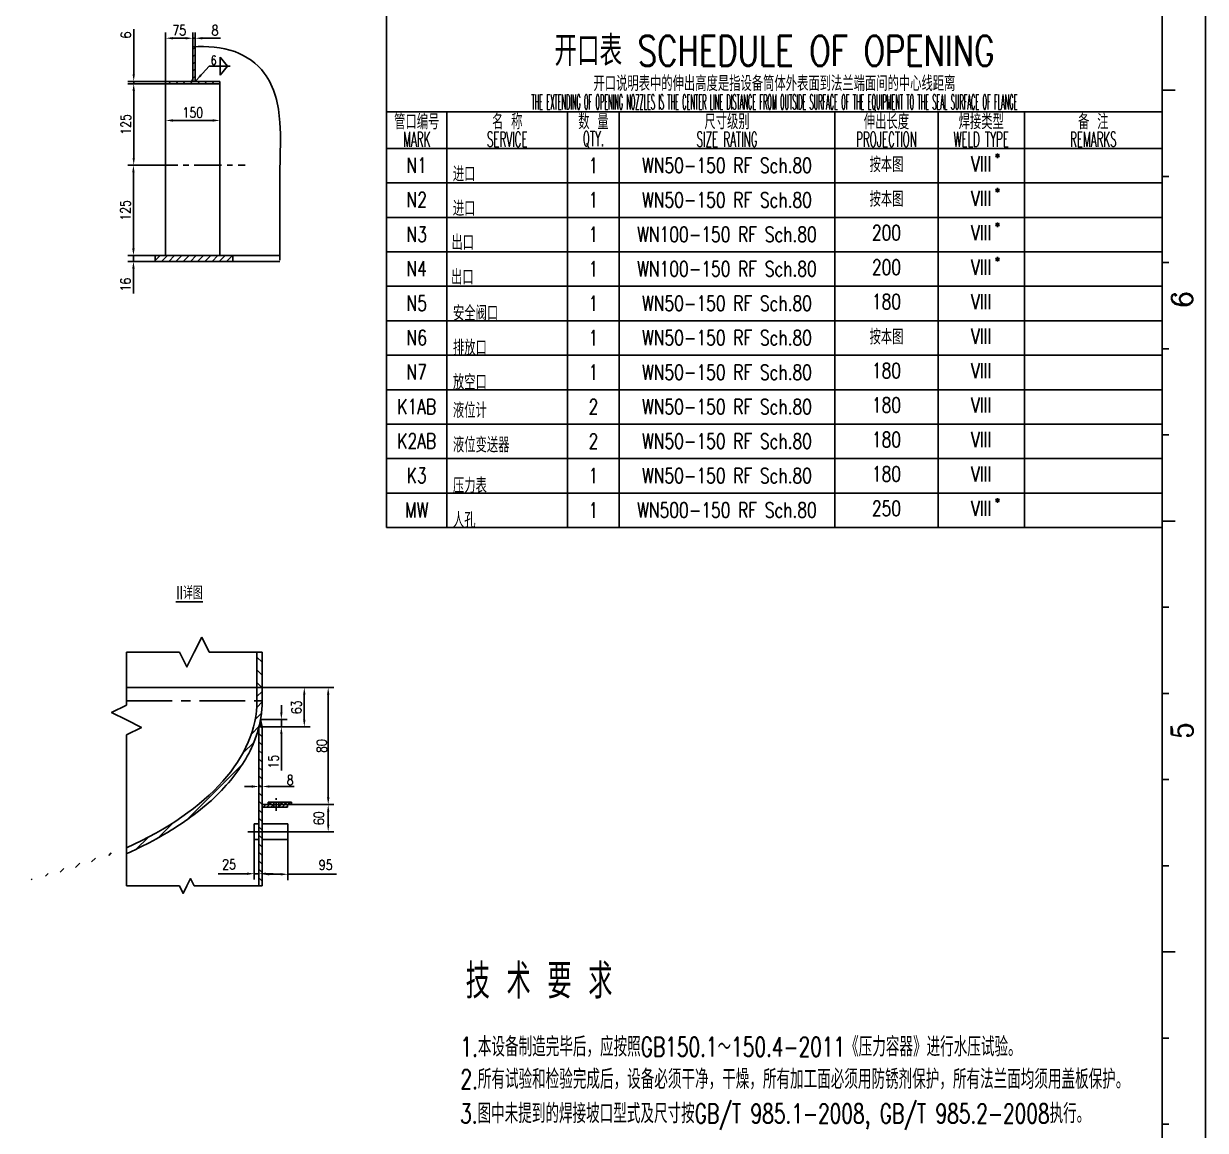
# Model space of a CAD drawing. Header units: millimetres. Extents: x 59416 to 141837, y 76647 to 89475.
# Drawn here: x 64213 to 68326, y 82614 to 86467 of the extents above; entities that cross this region are included whole.
import ezdxf
from ezdxf.enums import TextEntityAlignment as Align

# ---------------------------------------------------------------- set-up
doc = ezdxf.new("R2010")
doc.units = ezdxf.units.MM
doc.linetypes.add('CENTER', pattern=[50.8, 31.75, -6.35, 6.35, -6.35])
doc.linetypes.add('DASHED', pattern=[19.05, 12.7, -6.35])
for name, color, linetype in [('1轮廓实线层', 7, 'Continuous'), ('2细线层', 4, 'Continuous'), ('3中心线层', 1, 'CENTER'), ('4虚线层', 6, 'DASHED'), ('5剖面线层', 2, 'Continuous'), ('7标注层', 4, 'Continuous'), ('DATA', 4, 'Continuous'), ('图框层', 7, 'Continuous')]:
    doc.layers.add(name, color=color, linetype=linetype)
doc.styles.add('cooec', font='romans.shx', dxfattribs={"width": 0.75, "bigfont": 'hztxt.shx'})
doc.styles.add('JEREH', font='romans.shx', dxfattribs={"width": 0.7, "bigfont": 'hztxt.shx'})
doc.styles.add('ROMANC', font='romanc', dxfattribs={"width": 0.7, "height": 6})
doc.styles.add('TH_GBDIM', font='romans.shx', dxfattribs={"width": 0.8, "bigfont": 'gbcbig.shx'})
doc.dimstyles.new('TH_GBDIM', dxfattribs={"dimscale": 10, "dimtxt": 3.5, "dimasz": 2.5, "dimexe": 2, "dimexo": 0, "dimgap": 1.5, "dimtad": 1, "dimdec": 0, "dimzin": 0, "dimdsep": 46, "dimtxsty": 'TH_GBDIM', "dimcen": 2.5, "dimclrd": 130, "dimclre": 130, "dimclrt": 3, "dimadec": 0, "dimazin": 0, "dimtfac": 0.714286, "dimtdec": 0, "dimtmove": 0, "dimatfit": 3, "dimfxl": 1, "dimtzin": 0, "dimlwd": -1, "dimlwe": -1, "dimarcsym": 0})
pattern_1 = [(45, (48435.161, 85474.397), (-12.572359, 12.572359), [])]

# ---------------------------------------------------------------- blocks, each defined once
blk = doc.blocks.new('PC_PAPER_BLOCK')
at = {"layer": '2细线层'}
for p, q in [((360, 0), (360, -1.5)), ((380, 0), (380, -1.5)), ((400, 0), (400, -3)), ((420, 0), (420, -1.5)), ((440, 0), (440, -1.5)), ((460, 0), (460, -1.5)), ((480, 0), (480, -1.5)), ((500, 0), (500, -3)), ((520, 0), (520, -1.5)), ((540, 0), (540, -1.5)), ((560, 0), (560, -1.5)), ((580, 0), (580, -1.5)), ((600, 0), (600, -3)), ((-25, -10), (816, -10))]:
    blk.add_line(p, q, dxfattribs=at)
at = {"layer": '图框层'}
blk.add_line((0, 0), (806, 0), dxfattribs=at)
at = {"layer": '2细线层', "style": 'ROMANC', "width": 0.9}
for s, p in [('5', (449.48, -7.11)), ('6', (549.58, -7.11))]:
    blk.add_text(s, height=5, dxfattribs=at).set_placement(p)
blk = doc.blocks.new('*U223')
blk.add_line((0, 16.2), (0, 0))
blk = doc.blocks.new('*U224')
at = {"color": 0, "linetype": 'ByBlock', "lineweight": -2, "transparency": 16777216}
for p, rotation in [((23262.6, 7669.7), 59.99999999999997), ((23262.6, 7677.8), 120), ((23248.6, 7677.8), 240), ((23248.6, 7669.7), 299.9999999999999), ((23255.6, 7681.9), 180)]:
    blk.add_blockref('*U223', p, dxfattribs=dict(at, rotation=rotation))
blk.add_blockref('*U223', (23255.6, 7665.7), dxfattribs=at)
blk = doc.blocks.new('*U227')
blk.add_line((0, 16.2), (0, 0))
blk = doc.blocks.new('*U228')
at = {"color": 0, "linetype": 'ByBlock', "lineweight": -2, "transparency": 16777216}
for p, rotation in [((23262.6, 7669.7), 59.99999999999997), ((23262.6, 7677.8), 120), ((23248.6, 7677.8), 240), ((23248.6, 7669.7), 299.9999999999999), ((23255.6, 7681.9), 180)]:
    blk.add_blockref('*U227', p, dxfattribs=dict(at, rotation=rotation))
blk.add_blockref('*U227', (23255.6, 7665.7), dxfattribs=at)
blk = doc.blocks.new('*U229')
blk.add_line((0, 16.2), (0, 0))
blk = doc.blocks.new('*U230')
at = {"color": 0, "linetype": 'ByBlock', "lineweight": -2, "transparency": 16777216}
for p, rotation in [((23262.6, 7669.7), 59.99999999999997), ((23262.6, 7677.8), 120), ((23248.6, 7677.8), 240), ((23248.6, 7669.7), 299.9999999999999), ((23255.6, 7681.9), 180)]:
    blk.add_blockref('*U229', p, dxfattribs=dict(at, rotation=rotation))
blk.add_blockref('*U229', (23255.6, 7665.7), dxfattribs=at)
blk = doc.blocks.new('*U221')
blk.add_line((0, 16.2), (0, 0))
blk = doc.blocks.new('*U222')
at = {"color": 0, "linetype": 'ByBlock', "lineweight": -2, "transparency": 16777216}
for p, rotation in [((23262.6, 7669.7), 59.99999999999997), ((23262.6, 7677.8), 120), ((23248.6, 7677.8), 240), ((23248.6, 7669.7), 299.9999999999999), ((23255.6, 7681.9), 180)]:
    blk.add_blockref('*U221', p, dxfattribs=dict(at, rotation=rotation))
blk.add_blockref('*U221', (23255.6, 7665.7), dxfattribs=at)
blk = doc.blocks.new('*U709')
blk.add_line((0, 16.2), (0, 0))
blk = doc.blocks.new('*U710')
at = {"color": 0, "linetype": 'ByBlock', "lineweight": -2, "transparency": 16777216}
for p, rotation in [((23262.6, 7669.7), 59.99999999999997), ((23262.6, 7677.8), 120), ((23248.6, 7677.8), 240), ((23248.6, 7669.7), 299.9999999999999), ((23255.6, 7681.9), 180)]:
    blk.add_blockref('*U709', p, dxfattribs=dict(at, rotation=rotation))
blk.add_blockref('*U709', (23255.6, 7665.7), dxfattribs=at)
blk = doc.blocks.new('*D776')
at = {"layer": '1轮廓实线层', "color": 130, "transparency": 16777216}
for p, q in [((65164.9, 84155.5), (65209.6, 84155.5)), ((65189.6, 84043.6), (65189.6, 84130.5)), ((65043.1, 84018.6), (65209.6, 84018.6))]:
    blk.add_line(p, q, dxfattribs=at)
for points in [[(65185.4, 84130.5), (65193.7, 84130.5), (65189.6, 84155.5)], [(65185.4, 84043.6), (65193.7, 84043.6), (65189.6, 84018.6)]]:
    blk.add_solid(points, dxfattribs=at)
at = {"layer": 'Defpoints', "color": 0, "transparency": 16777216}
for p in [(65164.9, 84155.5), (65189.6, 84155.5), (65043.1, 84018.6)]:
    blk.add_point(p, dxfattribs=at)
at = {"layer": '1轮廓实线层', "color": 3, "transparency": 16777216, "insert": (65162.1, 84087), "char_height": 35, "attachment_point": 5, "rotation": 90, "style": 'TH_GBDIM'}
blk.add_mtext('63', dxfattribs=at)
blk = doc.blocks.new('*D792')
at = {"layer": '1轮廓实线层', "color": 130, "transparency": 16777216}
for p, q in [((65109.7, 84069.5), (65109.7, 84094.5)), ((65037.3, 84044.5), (65129.7, 84044.5)), ((65109.7, 84044.5), (65109.7, 84018.6)), ((65043.1, 84018.6), (65129.7, 84018.6)), ((65109.7, 83993.6), (65109.7, 83866.9))]:
    blk.add_line(p, q, dxfattribs=at)
for points in [[(65105.5, 84069.5), (65113.8, 84069.5), (65109.7, 84044.5)], [(65105.5, 83993.6), (65113.8, 83993.6), (65109.7, 84018.6)]]:
    blk.add_solid(points, dxfattribs=at)
at = {"layer": 'Defpoints', "color": 0, "transparency": 16777216}
for p in [(65037.3, 84044.5), (65043.1, 84018.6), (65109.7, 84018.6)]:
    blk.add_point(p, dxfattribs=at)
at = {"layer": '1轮廓实线层', "color": 3, "transparency": 16777216, "insert": (65082.2, 83897.6), "char_height": 35, "attachment_point": 5, "rotation": 90, "style": 'TH_GBDIM'}
blk.add_mtext('15', dxfattribs=at)
blk = doc.blocks.new('*D793')
at = {"layer": '7标注层', "color": 130, "transparency": 16777216}
for p, q in [((65006.7, 83810.9), (64981.7, 83810.9)), ((65031.7, 83826.4), (65031.7, 83790.9)), ((65031.7, 83810.9), (65043.1, 83810.9)), ((65043.1, 83826.4), (65043.1, 83790.9)), ((65068.1, 83810.9), (65154.5, 83810.9))]:
    blk.add_line(p, q, dxfattribs=at)
for points in [[(65006.7, 83815), (65006.7, 83806.7), (65031.7, 83810.9)], [(65068.1, 83815), (65068.1, 83806.7), (65043.1, 83810.9)]]:
    blk.add_solid(points, dxfattribs=at)
at = {"layer": 'Defpoints', "color": 0, "transparency": 16777216}
for p in [(65031.7, 83826.4), (65031.7, 83810.9), (65043.1, 83826.4)]:
    blk.add_point(p, dxfattribs=at)
at = {"layer": '7标注层', "color": 3, "transparency": 16777216, "insert": (65140.2, 83833.4), "char_height": 35, "attachment_point": 5, "style": 'TH_GBDIM'}
blk.add_mtext('8', dxfattribs=at)
blk = doc.blocks.new('*D777')
at = {"layer": '7标注层', "color": 130, "transparency": 16777216}
for p, q in [((65043.1, 84155.5), (65292.7, 84155.5)), ((65272.7, 84130.5), (65272.7, 83772.7)), ((65145.5, 83747.7), (65292.7, 83747.7))]:
    blk.add_line(p, q, dxfattribs=at)
for points in [[(65268.6, 84130.5), (65276.9, 84130.5), (65272.7, 84155.5)], [(65268.6, 83772.7), (65276.9, 83772.7), (65272.7, 83747.7)]]:
    blk.add_solid(points, dxfattribs=at)
at = {"layer": 'Defpoints', "color": 0, "transparency": 16777216}
for p in [(65043.1, 84155.5), (65145.5, 83747.7), (65272.7, 83747.7)]:
    blk.add_point(p, dxfattribs=at)
at = {"layer": '7标注层', "color": 3, "transparency": 16777216, "insert": (65250.2, 83951.6), "char_height": 35, "attachment_point": 5, "rotation": 90, "style": 'TH_GBDIM'}
blk.add_mtext('80', dxfattribs=at)
blk = doc.blocks.new('*D794')
at = {"color": 130, "transparency": 16777216}
for p, q in [((65158.1, 83747.7), (65292.7, 83747.7)), ((65272.7, 83678.3), (65272.7, 83722.7)), ((65132.4, 83653.3), (65292.7, 83653.3))]:
    blk.add_line(p, q, dxfattribs=at)
for points in [[(65268.6, 83722.7), (65276.9, 83722.7), (65272.7, 83747.7)], [(65268.6, 83678.3), (65276.9, 83678.3), (65272.7, 83653.3)]]:
    blk.add_solid(points, dxfattribs=at)
at = {"layer": 'Defpoints', "color": 0, "transparency": 16777216}
for p in [(65158.1, 83747.7), (65272.7, 83747.7), (65132.4, 83653.3)]:
    blk.add_point(p, dxfattribs=at)
at = {"color": 3, "transparency": 16777216, "insert": (65240.2, 83700.5), "char_height": 35, "attachment_point": 5, "rotation": 90, "style": 'TH_GBDIM'}
blk.add_mtext('60', dxfattribs=at)
blk = doc.blocks.new('*D795')
at = {"color": 130, "transparency": 16777216}
for p, q in [((65015.3, 83625.8), (65015.3, 83487.2)), ((65031.7, 83625.8), (65031.7, 83487.2)), ((64990.3, 83507.2), (64889.9, 83507.2)), ((65031.7, 83507.2), (65015.3, 83507.2)), ((65056.7, 83507.2), (65081.7, 83507.2))]:
    blk.add_line(p, q, dxfattribs=at)
for points in [[(64990.3, 83511.4), (64990.3, 83503), (65015.3, 83507.2)], [(65056.7, 83511.4), (65056.7, 83503), (65031.7, 83507.2)]]:
    blk.add_solid(points, dxfattribs=at)
at = {"layer": 'Defpoints', "color": 0, "transparency": 16777216}
for p in [(65015.3, 83625.8), (65031.7, 83625.8), (65015.3, 83507.2)]:
    blk.add_point(p, dxfattribs=at)
at = {"color": 3, "transparency": 16777216, "insert": (64927.6, 83539.7), "char_height": 35, "attachment_point": 5, "style": 'TH_GBDIM'}
blk.add_mtext('25', dxfattribs=at)
blk = doc.blocks.new('*D796')
at = {"color": 130, "transparency": 16777216}
for p, q in [((65043.1, 83625.8), (65043.1, 83485.3)), ((65132.4, 83625.8), (65132.4, 83485.3)), ((65068.1, 83505.3), (65107.4, 83505.3)), ((65132.4, 83505.3), (65301.6, 83505.3))]:
    blk.add_line(p, q, dxfattribs=at)
for points in [[(65068.1, 83509.5), (65068.1, 83501.1), (65043.1, 83505.3)], [(65107.4, 83509.5), (65107.4, 83501.1), (65132.4, 83505.3)]]:
    blk.add_solid(points, dxfattribs=at)
at = {"layer": 'Defpoints', "color": 0, "transparency": 16777216}
for p in [(65043.1, 83625.8), (65132.4, 83625.8), (65043.1, 83505.3)]:
    blk.add_point(p, dxfattribs=at)
at = {"color": 3, "transparency": 16777216, "insert": (65263.9, 83537.8), "char_height": 35, "attachment_point": 5, "style": 'TH_GBDIM'}
blk.add_mtext('95', dxfattribs=at)
blk = doc.blocks.new('*D821')
at = {"layer": '1轮廓实线层', "color": 130, "transparency": 16777216}
for p, q in [((64706.9, 86266), (64706.9, 86436.2)), ((64801.4, 86386.7), (64801.4, 86436.2)), ((64731.9, 86416.2), (64776.4, 86416.2))]:
    blk.add_line(p, q, dxfattribs=at)
for points in [[(64731.9, 86420.3), (64731.9, 86412), (64706.9, 86416.2)], [(64776.4, 86420.3), (64776.4, 86412), (64801.4, 86416.2)]]:
    blk.add_solid(points, dxfattribs=at)
at = {"layer": 'Defpoints', "color": 0, "transparency": 16777216}
for p in [(64801.4, 86416.2), (64801.4, 86386.7), (64706.9, 86266)]:
    blk.add_point(p, dxfattribs=at)
at = {"layer": '1轮廓实线层', "color": 3, "transparency": 16777216, "insert": (64754.1, 86443.7), "char_height": 35, "attachment_point": 5, "style": 'TH_GBDIM'}
blk.add_mtext('75{}{}', dxfattribs=at)
blk = doc.blocks.new('*D822')
at = {"layer": '1轮廓实线层', "color": 130, "transparency": 16777216}
for p, q in [((64706.9, 86257.9), (64706.9, 86109.9)), ((64895.9, 86257.9), (64895.9, 86109.9)), ((64731.9, 86129.9), (64870.9, 86129.9))]:
    blk.add_line(p, q, dxfattribs=at)
for points in [[(64731.9, 86134.1), (64731.9, 86125.7), (64706.9, 86129.9)], [(64870.9, 86134.1), (64870.9, 86125.7), (64895.9, 86129.9)]]:
    blk.add_solid(points, dxfattribs=at)
at = {"layer": 'Defpoints', "color": 0, "transparency": 16777216}
for p in [(64706.9, 86257.9), (64895.9, 86257.9), (64895.9, 86129.9)]:
    blk.add_point(p, dxfattribs=at)
at = {"layer": '1轮廓实线层', "color": 3, "transparency": 16777216, "insert": (64801.4, 86157.4), "char_height": 35, "attachment_point": 5, "style": 'TH_GBDIM'}
blk.add_mtext('150', dxfattribs=at)
blk = doc.blocks.new('*D816')
at = {"layer": '1轮廓实线层', "color": 130, "transparency": 16777216}
for p, q in [((64801.4, 86386.7), (64801.4, 86436.2)), ((64809.4, 86386.9), (64809.4, 86436.2)), ((64776.4, 86416.2), (64751.4, 86416.2)), ((64801.4, 86416.2), (64809.4, 86416.2)), ((64834.4, 86416.2), (64898.1, 86416.2))]:
    blk.add_line(p, q, dxfattribs=at)
for points in [[(64776.4, 86420.3), (64776.4, 86412), (64801.4, 86416.2)], [(64834.4, 86420.3), (64834.4, 86412), (64809.4, 86416.2)]]:
    blk.add_solid(points, dxfattribs=at)
at = {"layer": 'Defpoints', "color": 0, "transparency": 16777216}
for p in [(64801.4, 86386.7), (64809.4, 86416.2), (64809.4, 86386.9)]:
    blk.add_point(p, dxfattribs=at)
at = {"layer": '1轮廓实线层', "color": 3, "transparency": 16777216, "insert": (64878.8, 86443.7), "char_height": 35, "attachment_point": 5, "style": 'TH_GBDIM'}
blk.add_mtext('8', dxfattribs=at)
blk = doc.blocks.new('*D817')
at = {"layer": '1轮廓实线层', "color": 130, "transparency": 16777216}
for p, q in [((64594.7, 85684.4), (64594.7, 85709.4)), ((64670.3, 85659.4), (64574.7, 85659.4)), ((64594.7, 85659.4), (64594.7, 85639.2)), ((64670.3, 85639.2), (64574.7, 85639.2)), ((64594.7, 85614.2), (64594.7, 85527.9))]:
    blk.add_line(p, q, dxfattribs=at)
for points in [[(64590.6, 85684.4), (64598.9, 85684.4), (64594.7, 85659.4)], [(64590.6, 85614.2), (64598.9, 85614.2), (64594.7, 85639.2)]]:
    blk.add_solid(points, dxfattribs=at)
at = {"layer": 'Defpoints', "color": 0, "transparency": 16777216}
for p in [(64670.3, 85659.4), (64594.7, 85639.2), (64670.3, 85639.2)]:
    blk.add_point(p, dxfattribs=at)
at = {"layer": '1轮廓实线层', "color": 3, "transparency": 16777216, "insert": (64567.2, 85558.6), "char_height": 35, "attachment_point": 5, "rotation": 90, "style": 'TH_GBDIM'}
blk.add_mtext('16', dxfattribs=at)
blk = doc.blocks.new('*D818')
at = {"layer": '1轮廓实线层', "color": 130, "transparency": 16777216}
for p, q in [((64654.1, 85974.4), (64574.7, 85974.4)), ((64594.7, 85949.4), (64594.7, 85684.4)), ((64670.3, 85659.4), (64574.7, 85659.4))]:
    blk.add_line(p, q, dxfattribs=at)
for points in [[(64590.6, 85949.4), (64598.9, 85949.4), (64594.7, 85974.4)], [(64590.6, 85684.4), (64598.9, 85684.4), (64594.7, 85659.4)]]:
    blk.add_solid(points, dxfattribs=at)
at = {"layer": 'Defpoints', "color": 0, "transparency": 16777216}
for p in [(64654.1, 85974.4), (64594.7, 85659.4), (64670.3, 85659.4)]:
    blk.add_point(p, dxfattribs=at)
at = {"layer": '1轮廓实线层', "color": 3, "transparency": 16777216, "insert": (64567.2, 85816.9), "char_height": 35, "attachment_point": 5, "rotation": 90, "style": 'TH_GBDIM'}
blk.add_mtext('125', dxfattribs=at)
blk = doc.blocks.new('*D823')
at = {"layer": '1轮廓实线层', "color": 130, "transparency": 16777216}
for p, q in [((64706.9, 86257.9), (64575.7, 86257.9)), ((64595.7, 86232.9), (64595.7, 85999.4)), ((64654.1, 85974.4), (64575.7, 85974.4))]:
    blk.add_line(p, q, dxfattribs=at)
for points in [[(64591.6, 86232.9), (64599.9, 86232.9), (64595.7, 86257.9)], [(64591.6, 85999.4), (64599.9, 85999.4), (64595.7, 85974.4)]]:
    blk.add_solid(points, dxfattribs=at)
at = {"layer": 'Defpoints', "color": 0, "transparency": 16777216}
for p in [(64706.9, 86257.9), (64595.7, 85974.4), (64654.1, 85974.4)]:
    blk.add_point(p, dxfattribs=at)
at = {"layer": '1轮廓实线层', "color": 3, "transparency": 16777216, "insert": (64568.2, 86116.2), "char_height": 35, "attachment_point": 5, "rotation": 90, "style": 'TH_GBDIM'}
blk.add_mtext('125', dxfattribs=at)
blk = doc.blocks.new('*D824')
at = {"layer": '1轮廓实线层', "color": 130, "transparency": 16777216}
for p, q in [((64595.7, 86291), (64595.7, 86448)), ((64706.9, 86266), (64575.7, 86266)), ((64595.7, 86257.9), (64595.7, 86266)), ((64706.9, 86257.9), (64575.7, 86257.9)), ((64595.7, 86232.9), (64595.7, 86207.9))]:
    blk.add_line(p, q, dxfattribs=at)
for points in [[(64591.6, 86291), (64599.9, 86291), (64595.7, 86266)], [(64591.6, 86232.9), (64599.9, 86232.9), (64595.7, 86257.9)]]:
    blk.add_solid(points, dxfattribs=at)
at = {"layer": 'Defpoints', "color": 0, "transparency": 16777216}
for p in [(64706.9, 86266), (64595.7, 86257.9), (64706.9, 86257.9)]:
    blk.add_point(p, dxfattribs=at)
at = {"layer": '1轮廓实线层', "color": 3, "transparency": 16777216, "insert": (64568.2, 86427.3), "char_height": 35, "attachment_point": 5, "rotation": 90, "style": 'TH_GBDIM'}
blk.add_mtext('{6}{}{}', dxfattribs=at)

msp = doc.modelspace()

# ---------------------------------------------------------------- hatches: boundary and pattern name
at = {"layer": '5剖面线层'}
h = msp.add_hatch(dxfattribs=at)
h.set_pattern_fill('ANSI31', color=256, scale=5.6, style=0)
h.set_pattern_definition(pattern_1)
edge = h.paths.add_edge_path()
edge.add_spline(control_points=[(64809.4, 86386.9), (64806.7, 86386.9), (64804.1, 86386.8), (64801.4, 86386.7)], knot_values=[34.19326, 34.19326, 34.19326, 34.19326, 42.03018, 42.03018, 42.03018, 42.03018], degree=3, periodic=0)
edge.add_line((64801.4, 86386.7), (64801.4, 86266))
edge.add_line((64801.4, 86266), (64809.4, 86266))
edge.add_line((64809.4, 86266), (64809.4, 86386.9))
h = msp.add_hatch(dxfattribs=at)
h.set_pattern_fill('ANSI31', color=256, scale=5.6, angle=90, style=0)
h.set_pattern_definition([(135, (48435.161, 85474.397), (-12.572359, -12.572359), [])])
h.paths.add_polyline_path([(64895.9, 86266), (64706.9, 86266), (64706.9, 86257.9), (64895.9, 86257.9)])
h = msp.add_hatch(dxfattribs=at)
h.set_pattern_fill('ANSI31', color=256, scale=0.07, style=0)
h.set_pattern_definition([(45, (59569.48166, 85474.39743), (-0.157154482, 0.157154482), [])])
h.paths.add_polyline_path([(64801.4, 86273), (64794.4, 86266), (64801.4, 86266)])
h.paths.add_polyline_path([(64809.4, 86273), (64809.4, 86266), (64816.4, 86266)])
h = msp.add_hatch(dxfattribs=at)
h.set_pattern_fill('ANSI31', color=256, scale=5.6, style=0)
h.set_pattern_definition(pattern_1)
h.paths.add_polyline_path([(64670.3, 85659.4), (64670.3, 85639.2), (64941.2, 85639.2), (64941.2, 85659.4), (64801.4, 85659.4)])
h = msp.add_hatch(dxfattribs=at)
h.set_pattern_fill('ANSI31', color=256, scale=9.874286, angle=90, style=0)
h.set_pattern_definition([(135, (59529.016, 83328.53), (-22.1684, -22.1684), [])])
h.paths.add_polyline_path([(65024.7, 84279.1), (65043.1, 84279.1), (65043.1, 84155.5), (65024.7, 84155.5)])
h = msp.add_hatch(dxfattribs=at)
h.set_pattern_fill('ANSI31', color=256, scale=8.228571, style=0)
h.set_pattern_definition([(45, (49977.54, 83227.458), (-18.47367, 18.47367), [])])
edge = h.paths.add_edge_path()
edge.add_ellipse((63642.3, 84109.4), major_axis=(1382.4, 0), ratio=0.5, start_angle=312.1919, end_angle=360)
edge.add_line((65024.7, 84109.4), (65043.1, 84109.4))
edge.add_spline(control_points=[(65043.1, 84109.4), (65043.1, 84092), (65041.9, 84074.7), (65038.8, 84053.1), (65038.1, 84048.8), (65037.3, 84044.5)], knot_values=[0, 0, 0, 0, 0.071481, 0.071481, 0.089257, 0.089257, 0.089257, 0.089257], degree=3, periodic=0)
edge.add_spline(control_points=[(65037.3, 84044.5), (65035.8, 84035.9), (65033.9, 84027.2), (65031.7, 84018.6)], knot_values=[0.089257, 0.089257, 0.089257, 0.089257, 0.125213, 0.125213, 0.125213, 0.125213], degree=3, periodic=0)
edge.add_spline(control_points=[(65031.7, 84018.6), (65030.6, 84014.3), (65029.5, 84010.1), (65023.4, 83988.7), (65017.2, 83971.7), (64998.7, 83929.1), (64984.6, 83903.7), (64951.2, 83854), (64931.8, 83829.7), (64888, 83782.5), (64863.6, 83759.6), (64810.1, 83715.3), (64780.9, 83694), (64718.3, 83653.1), (64684.8, 83633.5), (64624, 83601.8), (64597.8, 83589.2), (64570.7, 83577.1)], knot_values=[0.125213, 0.125213, 0.125213, 0.125213, 0.142962, 0.142962, 0.214444, 0.214444, 0.324299, 0.324299, 0.434155, 0.434155, 0.544011, 0.544011, 0.653867, 0.653867, 0.763723, 0.763723, 0.841723, 0.841723, 0.841723, 0.841723], degree=3, periodic=0)
edge.add_line((64570.7, 83577.1), (64570.7, 83597.3))
h.paths.add_polyline_path([(65024.7, 84155.5), (65043.1, 84155.5), (65043.1, 84109.4), (65024.7, 84109.4)])
h = msp.add_hatch(dxfattribs=at)
h.set_pattern_fill('ANSI31', color=256, scale=0.082286, style=0)
h.set_pattern_definition([(45, (62976.80665, 83098.93762), (-0.184736697, 0.184736697), [])])
edge = h.paths.add_edge_path()
edge.add_spline(control_points=[(65031.7, 84018.6), (65033.9, 84027.2), (65035.8, 84035.9), (65037.3, 84044.5)], knot_values=[0.089257, 0.089257, 0.089257, 0.089257, 0.125213, 0.125213, 0.125213, 0.125213], degree=3, periodic=0)
edge.add_line((65037.3, 84044.5), (65043.1, 84018.6))
edge.add_line((65043.1, 84018.6), (65031.7, 84018.6))
h = msp.add_hatch(dxfattribs=at)
h.set_pattern_fill('ANSI31', color=256, scale=6.582857, angle=90, style=0)
h.set_pattern_definition([(135, (50071.418, 74245.613), (-14.778936, -14.778936), [])])
h.paths.add_polyline_path([(65043.1, 83464.6), (65031.7, 83464.6), (65031.7, 84018.6), (65043.1, 84018.6)])
h = msp.add_hatch(dxfattribs=at)
h.set_pattern_fill('ANSI31', color=256, scale=2.962286, angle=90, style=0)
h.set_pattern_definition([(135, (38848.779, 62263.133), (-6.650521, -6.650521), [])])
h.paths.add_polyline_path([(65145.5, 83756.6), (65145.5, 83747.7), (65100.8, 83747.7), (65100.8, 83756.6)])
h.paths.add_polyline_path([(65063.8, 83747.7), (65063.8, 83756.6), (65083.1, 83756.6), (65083.1, 83747.7)])
h = msp.add_hatch(dxfattribs=at)
h.set_pattern_fill('ANSI31', color=256, scale=2.962286, style=0)
h.set_pattern_definition([(45, (38848.779, 62263.133), (-6.650521, 6.650521), [])])
h.paths.add_polyline_path([(65130.5, 83747.7), (65130.5, 83738.8), (65100.8, 83738.8), (65100.8, 83747.7)])
h.paths.add_polyline_path([(65043.1, 83738.8), (65043.1, 83747.7), (65083.1, 83747.7), (65083.1, 83738.8)])

# ---------------------------------------------------------------- linework, layer by layer
for p, q in [((68176, 84952.5), (68176, 89325)), ((65015.3, 83680.7), (65031.7, 83680.7)), ((65015.3, 83680.7), (65015.3, 83625.8)), ((65043.1, 83680.7), (65132.4, 83680.7)), ((65132.4, 83680.7), (65132.4, 83625.8)), ((65015.3, 83625.8), (65031.7, 83625.8)), ((65043.1, 83625.8), (65132.4, 83625.8))]:
    msp.add_line(p, q)
at = {"layer": '1轮廓实线层'}
for p, q in [((64801.4, 86266), (64801.4, 86386.7)), ((64809.4, 86266), (64809.4, 86386.9)), ((64895.9, 86266), (64706.9, 86266)), ((64706.9, 86266), (64706.9, 85659.4)), ((64794.4, 86266), (64801.4, 86273)), ((64809.4, 86273), (64816.4, 86266)), ((64895.9, 86266), (64895.9, 85659.4)), ((64895.9, 86257.9), (64706.9, 86257.9)), ((65476, 86160), (68176, 86160)), ((65104.4, 85659.4), (64670.3, 85659.4)), ((64670.3, 85659.4), (64670.3, 85639.2)), ((64941.2, 85659.4), (64941.2, 85639.2)), ((65104.4, 85639.2), (64670.3, 85639.2)), ((65024.7, 84279.1), (65024.7, 84155.5)), ((65043.1, 84279.1), (65043.1, 84155.5)), ((64570.7, 84155.5), (65043.1, 84155.5)), ((65024.7, 84155.5), (65024.7, 84109.4)), ((65043.1, 84155.5), (65043.1, 84109.4)), ((65043.1, 84018.6), (65037.3, 84044.7)), ((65031.7, 84018.6), (65043.1, 84018.6)), ((65031.7, 84018.6), (65031.7, 83464.6)), ((65043.1, 84018.6), (65043.1, 83464.6)), ((65063.8, 83747.7), (65063.8, 83756.6)), ((65063.8, 83756.6), (65145.5, 83756.6)), ((65083.1, 83738.8), (65083.1, 83756.6)), ((65100.8, 83738.8), (65100.8, 83756.6)), ((65145.5, 83756.6), (65145.5, 83747.7)), ((65043.1, 83747.7), (65145.5, 83747.7)), ((65043.1, 83738.8), (65130.5, 83738.8)), ((65130.5, 83747.7), (65130.5, 83738.8))]:
    msp.add_line(p, q, dxfattribs=at)
at = {"layer": '1轮廓实线层', "extrusion": (0, 0, -1)}
msp.add_ellipse((63642.3, 84109.4), major_axis=(1382.4, 0), ratio=0.5, start_param=0, end_param=0.834409, dxfattribs=at)
at = {"layer": '1轮廓实线层'}
msp.add_open_spline([(65043.1, 84109.4), (65043.1, 84092), (65041.9, 84074.7), (65036.9, 84040.1), (65033.2, 84022.9), (65023.4, 83988.7), (65017.2, 83971.7), (64998.7, 83929.1), (64984.6, 83903.7), (64951.2, 83854), (64931.8, 83829.7), (64888, 83782.5), (64863.6, 83759.6), (64810.1, 83715.3), (64780.9, 83694), (64718.3, 83653.1), (64684.8, 83633.5), (64624, 83601.8), (64597.8, 83589.2), (64570.7, 83577.1)], degree=3, knots=[0, 0, 0, 0, 0.0714812, 0.0714812, 0.1429624, 0.1429624, 0.2144436, 0.2144436, 0.3242995, 0.3242995, 0.4341554, 0.4341554, 0.5440113, 0.5440113, 0.6538672, 0.6538672, 0.7637231, 0.7637231, 0.8417233, 0.8417233, 0.8417233, 0.8417233], dxfattribs=at)
at = {"layer": '3中心线层', "ltscale": 3}
msp.add_line((64654.1, 85974.4), (64984.2, 85974.4), dxfattribs=at)
at = {"layer": '3中心线层', "ltscale": 5}
for p, q in [((64570.7, 84109.4), (65043.1, 84109.4)), ((64992.6, 83653.3), (65132.4, 83653.3))]:
    msp.add_line(p, q, dxfattribs=at)
at = {"layer": '3中心线层'}
msp.add_line((65092, 83726.7), (65092, 83770.6), dxfattribs=at)
at = {"layer": '5剖面线层', "color": 7, "lineweight": 0}
msp.add_line((64801.4, 85659.4), (65104.4, 85659.4), dxfattribs=at)
at = {"layer": '7标注层'}
for p, q in [((65476, 86032.5), (65476, 89325)), ((64896.6, 86350.6), (64896.6, 86287.8)), ((64921.7, 86319.1), (64896.6, 86350.6)), ((64896.6, 86350.6), (64896.6, 86287.8)), ((64858.4, 86318.8), (64930.9, 86318.8)), ((64896.6, 86287.8), (64921.7, 86319.1)), ((65686, 84712.5), (65686, 86160)), ((66106, 86032.5), (66106, 86160)), ((66286, 86032.5), (66286, 86160)), ((67036, 86032.5), (67036, 86160)), ((67396, 86032.5), (67396, 86160)), ((67696, 86032.5), (67696, 86160)), ((65476, 86032.5), (68176, 86032.5)), ((65476, 86032.5), (68176, 86032.5)), ((65476, 86032.5), (65476, 84712.5)), ((66106, 86032.5), (66106, 84712.5)), ((66106, 86032.5), (66106, 85312.5)), ((66286, 86032.5), (66286, 84712.5)), ((66286, 86032.5), (66286, 85312.5)), ((67036, 86032.5), (67036, 84712.5)), ((67036, 86032.5), (67036, 85312.5)), ((67396, 86032.5), (67396, 84712.5)), ((67396, 86032.5), (67396, 85312.5)), ((67696, 86032.5), (67696, 85312.5)), ((67696, 86032.5), (67696, 84712.5)), ((65476, 85912.5), (68176, 85912.5)), ((65476, 85792.5), (68176, 85792.5)), ((65476, 85672.5), (68176, 85672.5)), ((65476, 85552.5), (68176, 85552.5)), ((65476, 85432.5), (68176, 85432.5)), ((65476, 85312.5), (68176, 85312.5)), ((65476, 85192.5), (65476, 85072.5)), ((65476, 85192.5), (68176, 85192.5)), ((65476, 85072.5), (68176, 85072.5)), ((65476, 84952.5), (68176, 84952.5)), ((65476, 84832.5), (68176, 84832.5)), ((65476, 84712.5), (68176, 84712.5)), ((64832.5, 84330.9), (64858.4, 84279.1)), ((64754.8, 84279.1), (64570.7, 84279.1)), ((64570.7, 84279.1), (64570.7, 84094.4)), ((65043.1, 84279.1), (64858.4, 84279.1)), ((64570.7, 83990.8), (64570.7, 83464.6)), ((64754.8, 83464.6), (64570.7, 83464.6)), ((65043.1, 83464.6), (64806.6, 83464.6))]:
    msp.add_line(p, q, dxfattribs=at)
for points in [[(64832.5, 84330.9), (64806.6, 84279.1), (64780.7, 84227.2), (64754.8, 84279.1)], [(64570.7, 84094.4), (64518.9, 84068.5), (64570.7, 84042.6), (64622.5, 84016.7), (64570.7, 83990.8)], [(64806.6, 83464.6), (64793.6, 83490.5), (64780.7, 83464.6), (64767.7, 83438.7), (64754.8, 83464.6)]]:
    msp.add_lwpolyline(points, dxfattribs=at)
for points, knots in [([(64801.4, 86386.7), (64851.7, 86388.2), (64944, 86385.3), (65077.4, 86291.5), (65111.6, 86128.9), (65102.4, 85960), (65104.7, 85818.7), (65104.4, 85711.7), (65104.4, 85662.5), (65104.4, 85643.3)], [27.354608, 27.354608, 27.354608, 27.354608, 144.649741, 245.356214, 388.163697, 513.994158, 652.222075, 723.277597, 769.143089, 769.143089, 769.143089, 769.143089]), ([(64801.4, 86386.7), (64851.7, 86388.2), (64944, 86385.3), (65077.4, 86291.5), (65111.6, 86128.9), (65102.4, 85960), (65104.7, 85818.7), (65104.4, 85717), (65104.4, 85673.3), (65104.4, 85659.4)], [34.19326, 34.19326, 34.19326, 34.19326, 180.812176, 306.695268, 485.204622, 642.492698, 815.277593, 904.096996, 945.430256, 945.430256, 945.430256, 945.430256])]:
    msp.add_open_spline(points, degree=3, knots=knots, dxfattribs=at)
msp.add_open_spline([(65104.4, 85659.4), (65104.4, 85654), (65104.4, 85648.7), (65104.4, 85643.3)], degree=3, dxfattribs=at)

# ---------------------------------------------------------------- block references
for name, p in [('*U230', (44346.4, 78333.1)), ('*U228', (44346.4, 78213.1)), ('*U224', (44346.4, 78093.1)), ('*U222', (44346.4, 77973.1)), ('*U710', (44346.4, 77133.1))]:
    msp.add_blockref(name, p)
at = {"layer": '图框层', "xscale": 15, "yscale": 15, "zscale": 15, "rotation": 90}
msp.add_blockref('PC_PAPER_BLOCK', (68176, 77235), dxfattribs=at)

# ---------------------------------------------------------------- texts
at = {"layer": '4虚线层', "style": 'TH_GBDIM', "width": 0.75}
for p in [(67546, 85979), (67546, 85859), (67546, 85739), (67546, 85619), (67546, 85499), (67546, 85379), (67546, 85259), (67546, 85139), (67546, 85019), (67546, 84899), (67546, 84779)]:
    msp.add_text('VIII', height=52.5, dxfattribs=at).set_placement(p, align=Align.MIDDLE)
at = {"layer": '7标注层', "style": 'cooec'}
for s, height, width, p in [('开口表 SCHEDULE OF OPENING', 105, 0.75, (66826, 86377.5)), ('开口说明表中的伸出高度是指设备筒体外表面到法兰端面间的中心线距离', 52.5, 0.75, (66826, 86261.3)), ('THE EXTENDING OF OPENING NOZZLES IS THE CENTER LINE DISTANCE FROM OUTSIDE SURFACE OF THE EQUIPMENT TO THE SEAL SURFACE OF FLANGE', 52.5, 0.3, (66826, 86191.9)), ('管口编号', 52.5, 0.75, (65581, 86128.1)), ('名 称', 52.5, 0.75, (65896, 86128.1)), ('数 量', 52.5, 0.75, (66196, 86128.1)), ('尺寸级别', 52.5, 0.75, (66661, 86128.1)), ('伸出长度', 52.5, 0.75, (67216, 86128.1)), ('焊接类型', 52.5, 0.75, (67546, 86128.1)), ('备 注', 52.5, 0.75, (67936, 86128.1)), ('MARK', 52.5, 0.5, (65581, 86064.4)), ('SERVICE', 52.5, 0.5, (65896, 86064.4)), ('QTY.', 52.5, 0.5, (66196, 86064.4)), ('SIZE RATING', 52.5, 0.5, (66661, 86064.4)), ('PROJECTION', 52.5, 0.5, (67216, 86064.4)), ('WELD TYPE', 52.5, 0.5, (67546, 86064.4)), ('REMARKS', 52.5, 0.5, (67936, 86064.4)), ('N1', 52.5, 0.75, (65581, 85973.7)), ('1', 52.5, 0.75, (66196, 85973)), ('WN50-150 RF Sch.80', 52.5, 0.75, (66661, 85973.3)), ('按本图', 52.5, 0.75, (67216, 85979)), ('N2', 52.5, 0.75, (65581, 85853.7)), ('1', 52.5, 0.75, (66196, 85853)), ('WN50-150 RF Sch.80', 52.5, 0.75, (66661, 85853.3)), ('按本图', 52.5, 0.75, (67216, 85859)), ('N3', 52.5, 0.75, (65581, 85733.7)), ('1', 52.5, 0.75, (66196, 85733)), ('WN100-150 RF Sch.80', 52.5, 0.75, (66661, 85733.3)), ('200', 52.5, 0.75, (67216, 85739)), ('200', 52.5, 0.75, (67216, 85619)), ('N4', 52.5, 0.75, (65581, 85613.7)), ('1', 52.5, 0.75, (66196, 85613)), ('WN100-150 RF Sch.80', 52.5, 0.75, (66661, 85613.3)), ('N5', 52.5, 0.75, (65581, 85493.7)), ('180', 52.5, 0.75, (67216, 85499)), ('1', 52.5, 0.75, (66196, 85493)), ('WN50-150 RF Sch.80', 52.5, 0.75, (66661, 85493.3)), ('N6', 52.5, 0.75, (65581, 85373.7)), ('1', 52.5, 0.75, (66196, 85373)), ('WN50-150 RF Sch.80', 52.5, 0.75, (66661, 85373.3)), ('按本图', 52.5, 0.75, (67216, 85379)), ('N7', 52.5, 0.75, (65581, 85253.7)), ('1', 52.5, 0.75, (66196, 85253)), ('WN50-150 RF Sch.80', 52.5, 0.75, (66661, 85253.3)), ('180', 52.5, 0.75, (67216, 85259)), ('K1AB', 52.5, 0.75, (65581, 85133.7)), ('2', 52.5, 0.75, (66196, 85133)), ('WN50-150 RF Sch.80', 52.5, 0.75, (66661, 85133.3)), ('180', 52.5, 0.75, (67216, 85139)), ('K2AB', 52.5, 0.75, (65581, 85013.7)), ('2', 52.5, 0.75, (66196, 85013)), ('WN50-150 RF Sch.80', 52.5, 0.75, (66661, 85013.3)), ('180', 52.5, 0.75, (67216, 85019)), ('K3', 52.5, 0.75, (65581, 84893.7)), ('1', 52.5, 0.75, (66196, 84893)), ('WN50-150 RF Sch.80', 52.5, 0.75, (66661, 84893.3)), ('180', 52.5, 0.75, (67216, 84899)), ('MW', 52.5, 0.75, (65581, 84773.7)), ('1', 52.5, 0.75, (66196, 84773)), ('WN500-150 RF Sch.80', 52.5, 0.75, (66661, 84773.3)), ('250', 52.5, 0.75, (67216, 84779))]:
    msp.add_text(s, height=height, dxfattribs=dict(at, width=width)).set_placement(p, align=Align.MIDDLE)
at = {"layer": '7标注层'}
for s, height, style, width, p in [('6', 31.5, 'TH_GBDIM', 0.8, (64863.5, 86323.3)), ('进口', 52.5, 'cooec', 0.75, (65706.5, 85917.1)), ('进口', 52.5, 'cooec', 0.75, (65706.5, 85797.1)), ('出口', 52.5, 'cooec', 0.75, (65701.5, 85678.7)), ('出口', 52.5, 'cooec', 0.75, (65700.3, 85557.8)), ('安全阀口', 52.5, 'cooec', 0.75, (65706.9, 85432.4)), ('排放口', 52.5, 'cooec', 0.75, (65706.9, 85312.4)), ('放空口', 52.5, 'cooec', 0.75, (65706.9, 85192.4)), ('液位计', 52.5, 'cooec', 0.75, (65706.9, 85094.1)), ('液位变送器', 52.5, 'cooec', 0.75, (65706.9, 84974.1)), ('压力表', 52.5, 'cooec', 0.75, (65706.9, 84832.4)), ('人孔', 52.5, 'cooec', 0.75, (65706.9, 84712.4)), (' 技 术 要 求', 120.54, 'JEREH', 0.7, (65693.3, 83072.7))]:
    msp.add_text(s, height=height, dxfattribs=dict(at, style=style, width=width)).set_placement(p)
at = {"layer": '7标注层', "style": 'JEREH', "width": 0.7}
for s, p in [('1.本设备制造完毕后，应按照GB150.1～150.4-2011《压力容器》进行水压试验。', (65732.9, 82904.6)), ('2.所有试验和检验完成后，设备必须干净，干燥，所有加工面必须用防锈剂保护，所有法兰面均须用盖板保护。', (65732.8, 82791.8)), ('3.图中未提到的焊接坡口型式及尺寸按GB/T 985.1-2008, GB/T 985.2-2008执行。', (65731.7, 82672.3))]:
    msp.add_text(s, height=67.5, dxfattribs=at).set_placement(p, align=Align.MIDDLE_LEFT)
at = {"layer": 'DATA', "style": 'TH_GBDIM', "width": 0.8}
msp.add_text('%%UII详图', height=45, dxfattribs=at).set_placement((64742.7, 84462.9))

# ---------------------------------------------------------------- dimensions: what is measured, and where the dimension line sits
for base, p1, p2, angle, text, picture, middle in [((65272.7, 83747.7), (65132.4, 83653.3), (65158.1, 83747.7), 90, '60', '*D794', (65272.7, 83700.5)), ((65043.1, 83505.3), (65132.4, 83625.8), (65043.1, 83625.8), 180, '95', '*D796', (65263.9, 83505.3))]:
    dim = msp.add_linear_dim(base=base, p1=p1, p2=p2, angle=angle, text=text, dimstyle='TH_GBDIM')
    dim.commit()
    dim.dimension.update_dxf_attribs({"geometry": picture, "text_midpoint": middle, "dimtype": 160})
dim = msp.add_linear_dim(base=(65015.3, 83507.2), p1=(65031.7, 83625.8), p2=(65015.3, 83625.8), angle=180, text='25', dimstyle='TH_GBDIM')
dim.commit()
dim.dimension.update_dxf_attribs({"geometry": '*D795', "text_midpoint": (64927.6, 83539.7)})
at = {"layer": '1轮廓实线层'}
dim = msp.add_linear_dim(base=(64801.4, 86416.2), p1=(64706.9, 86266), p2=(64801.4, 86386.7), text='75{}{}', dimstyle='TH_GBDIM', override={"dimgap": 1, "dimtoh": 1, "dimtmove": 1}, dxfattribs=at)
dim.commit()
dim.dimension.update_dxf_attribs({"geometry": '*D821', "text_midpoint": (64754.1, 86416.2), "dimtype": 160})
for base, p1, p2, text, override, picture, middle in [((64809.4, 86416.2), (64801.4, 86386.7), (64809.4, 86386.9), '8', {"dimgap": 1, "dimtad": 1, "dimjust": 0, "dimdec": 0, "dimlfac": 1, "dimtxsty": 'TH_GBDIM', "dimse1": 0, "dimse2": 0, "dimsd1": 0, "dimsd2": 0}, '*D816', (64878.8, 86443.7)), ((64895.9, 86129.9), (64706.9, 86257.9), (64895.9, 86257.9), '150', {"dimgap": 1, "dimtxsty": 'TH_GBDIM'}, '*D822', (64801.4, 86157.4))]:
    dim = msp.add_linear_dim(base=base, p1=p1, p2=p2, text=text, dimstyle='TH_GBDIM', override=override, dxfattribs=at)
    dim.commit()
    dim.dimension.update_dxf_attribs({"geometry": picture, "text_midpoint": middle})
for base, p1, p2, text, override, picture, middle in [((64595.7, 86257.9), (64706.9, 86266), (64706.9, 86257.9), '{6}{}{}', {"dimgap": 1, "dimtad": 1, "dimjust": 0, "dimdec": 0, "dimlfac": 1, "dimtxsty": 'TH_GBDIM', "dimse1": 0, "dimse2": 0, "dimsd1": 0, "dimsd2": 0}, '*D824', (64595.7, 86427.3)), ((65109.7, 84018.6), (65037.3, 84044.5), (65043.1, 84018.6), '15', {"dimgap": 1}, '*D792', (65109.7, 83897.6))]:
    dim = msp.add_linear_dim(base=base, p1=p1, p2=p2, angle=90, text=text, dimstyle='TH_GBDIM', override=override, dxfattribs=at)
    dim.commit()
    dim.dimension.update_dxf_attribs({"geometry": picture, "text_midpoint": middle, "dimtype": 160})
for base, p1, p2, text, override, picture, middle in [((64595.7, 85974.4), (64706.9, 86257.9), (64654.1, 85974.4), '125', {"dimgap": 1, "dimtxsty": 'TH_GBDIM'}, '*D823', (64568.2, 86116.2)), ((64594.7, 85659.4), (64654.1, 85974.4), (64670.3, 85659.4), '125', {"dimgap": 1, "dimtad": 1, "dimjust": 0, "dimdec": 0, "dimlfac": 1, "dimtxsty": 'TH_GBDIM', "dimse1": 0, "dimse2": 0, "dimsd1": 0, "dimsd2": 0}, '*D818', (64567.2, 85816.9)), ((64594.7, 85639.2), (64670.3, 85659.4), (64670.3, 85639.2), '16', {"dimgap": 1, "dimtad": 1, "dimjust": 0, "dimdec": 0, "dimlfac": 1, "dimtxsty": 'TH_GBDIM', "dimse1": 0, "dimse2": 0, "dimsd1": 0, "dimsd2": 0}, '*D817', (64567.2, 85558.6)), ((65189.6, 84155.5), (65043.1, 84018.6), (65164.9, 84155.5), '63', {"dimgap": 1, "dimtad": 1, "dimjust": 0, "dimdec": 0, "dimlfac": 1, "dimse1": 0, "dimse2": 0, "dimsd1": 0, "dimsd2": 0}, '*D776', (65162.1, 84087))]:
    dim = msp.add_linear_dim(base=base, p1=p1, p2=p2, angle=90, text=text, dimstyle='TH_GBDIM', override=override, dxfattribs=at)
    dim.commit()
    dim.dimension.update_dxf_attribs({"geometry": picture, "text_midpoint": middle})
at = {"layer": '7标注层'}
dim = msp.add_linear_dim(base=(65272.7, 83747.7), p1=(65043.1, 84155.5), p2=(65145.5, 83747.7), angle=90, text='80', dimstyle='TH_GBDIM', override={"dimgap": 0.5, "dimtad": 1, "dimjust": 0, "dimdec": 0, "dimlfac": 1, "dimse1": 0, "dimse2": 0, "dimsd1": 0, "dimsd2": 0}, dxfattribs=at)
dim.commit()
dim.dimension.update_dxf_attribs({"geometry": '*D777', "text_midpoint": (65250.2, 83951.6)})
dim = msp.add_linear_dim(base=(65031.7, 83810.9), p1=(65043.1, 83826.4), p2=(65031.7, 83826.4), angle=180, text='8', dimstyle='TH_GBDIM', override={"dimgap": 0.5, "dimtad": 1, "dimjust": 0, "dimdec": 0, "dimlfac": 1, "dimse1": 0, "dimse2": 0, "dimsd1": 0, "dimsd2": 0}, dxfattribs=at)
dim.commit()
dim.dimension.update_dxf_attribs({"geometry": '*D793', "text_midpoint": (65140.2, 83810.9), "dimtype": 160})

# ---------------------------------------------------------------- leaders
at = {"layer": '1轮廓实线层'}
msp.add_leader([(64812.9, 86269.5), (64858.4, 86318.8)], dimstyle='TH_GBDIM', override={"dimgap": 1.5, "dimtad": 0, "dimtxsty": 'TH_GBDIM'}, dxfattribs=at)

doc.saveas('drawing.dxf')
